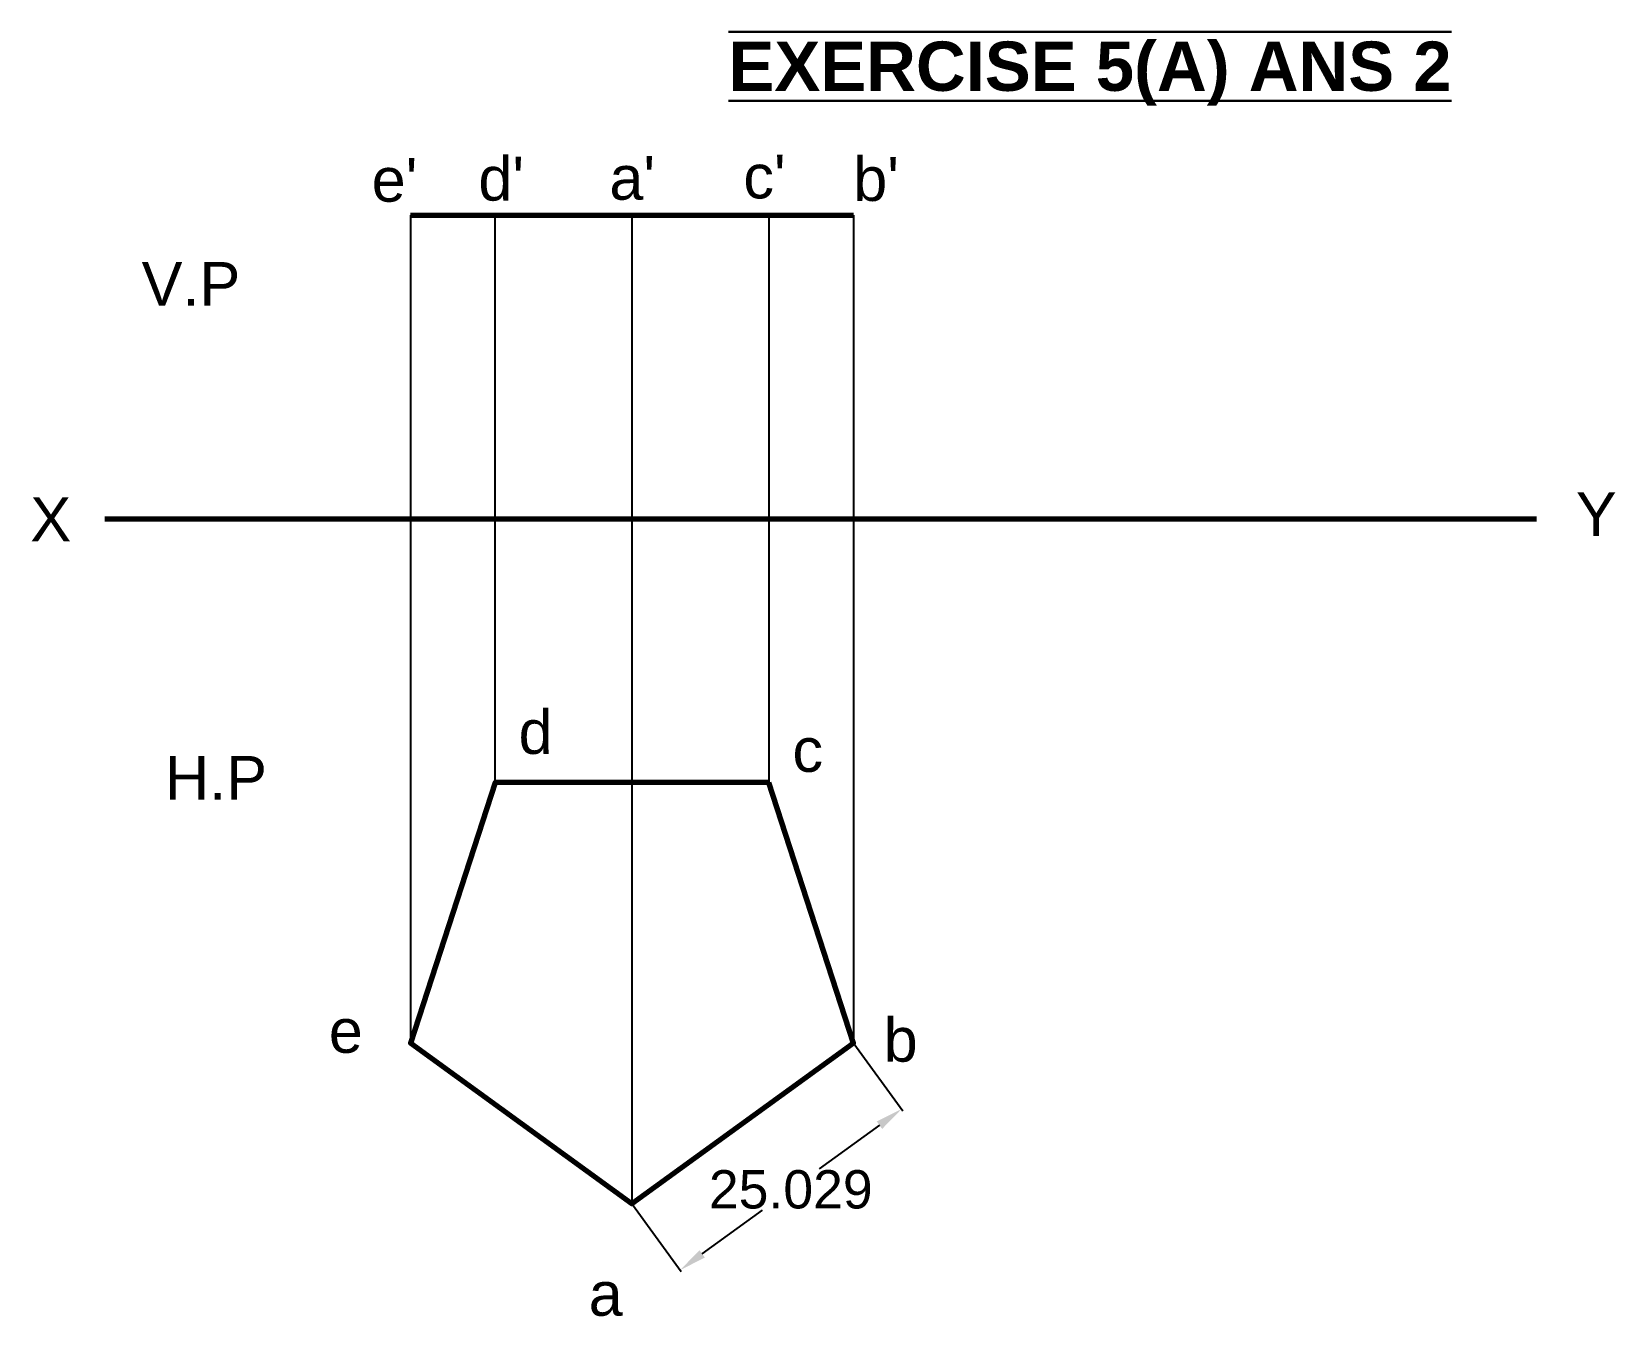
# Model space of a CAD drawing. Header units: millimetres. Extents: x -4 to 140, y 54 to 171.
import ezdxf

# ---------------------------------------------------------------- set-up
doc = ezdxf.new("R2010")
doc.units = ezdxf.units.MM
doc.layers.add('thick continuous', color=7, linetype='Continuous', lineweight=30)
doc.styles.get("Standard").update_dxf_attribs({"font": 'arial.ttf'})
doc.dimstyles.get("Standard").update_dxf_attribs({"dimtxt": 2.5, "dimasz": 2.5, "dimexe": 0.18, "dimexo": 0.0625, "dimgap": 0.09, "dimtad": 0, "dimtih": 1, "dimtoh": 1, "dimdec": 1, "dimzin": 0, "dimdsep": 46, "dimtxsty": 'Standard', "dimcen": 0.09, "dimadec": 0, "dimazin": 0, "dimtfac": 1, "dimtdec": 1, "dimtofl": 0, "dimtmove": 0, "dimatfit": 3, "dimfxl": 1, "dimtolj": 1, "dimtzin": 0, "dimarcsym": 0})

# ---------------------------------------------------------------- blocks, each defined once
blk = doc.blocks.new('*D14')
at = {"layer": 'Defpoints', "color": 0, "transparency": 16777216}
for p in [(70.62, 78.79), (75, 72.76), (50.39, 64.1)]:
    blk.add_point(p, dxfattribs=at)
at = {"layer": 'thick continuous', "color": 0, "lineweight": -2, "transparency": 16777216}
for p, q in [((70.66, 78.74), (75.11, 72.61)), ((72.98, 71.29), (67.47, 67.29)), ((50.43, 64.05), (54.88, 57.92)), ((56.8, 59.53), (62.31, 63.53))]:
    blk.add_line(p, q, dxfattribs=at)
at = {"layer": 'thick continuous', "color": 0, "transparency": 16777216}
for points in [[(72.74, 71.63), (73.23, 70.95), (75, 72.76)], [(56.56, 59.87), (57.05, 59.2), (54.78, 58.06)]]:
    blk.add_solid(points, dxfattribs=at)
at = {"layer": 'thick continuous', "color": 0, "lineweight": -3, "transparency": 16777216, "insert": (64.89, 65.41), "char_height": 2.5, "width": 13.5684, "attachment_point": 5}
blk.add_mtext('\\A1;{\\H1.4x;25.029}', dxfattribs=at)

msp = doc.modelspace()

# ---------------------------------------------------------------- linework, layer by layer
at = {"layer": 'thick continuous', "lineweight": 70}
for p, q in [((30.17, 154.39), (70.62, 154.39)), ((2.28, 126.66), (132.98, 126.66))]:
    msp.add_line(p, q, dxfattribs=at)
at = {"layer": 'thick continuous', "lineweight": -3}
for p, q in [((30.17, 154.39), (30.17, 78.79)), ((37.89, 102.57), (37.89, 154.39)), ((50.39, 154.39), (50.39, 64.1)), ((62.89, 154.39), (62.89, 102.57)), ((70.62, 154.39), (70.62, 78.79))]:
    msp.add_line(p, q, dxfattribs=at)
at = {"layer": 'thick continuous', "lineweight": 70}
msp.add_lwpolyline([(62.89, 102.57), (37.89, 102.57), (30.17, 78.79), (50.39, 64.1), (70.62, 78.79)], close=True, dxfattribs=at)

# ---------------------------------------------------------------- texts
at = {"layer": 'thick continuous', "attachment_point": 1}
for s, width, insert, char_height in [('{\\fArial|b1|i0|c0|p34;\\L\\OEXERCISE 5(A) ANS 2}', 177.3248, (59.2, 170.23), 4.5), ("e'", 12.4627, (26.63, 159.61), 4), ("d'", 12.4627, (36.37, 159.71), 4), ("a'", 12.4627, (48.33, 159.79), 4), ("c'", 12.4627, (60.56, 159.91), 4), ("b'", 12.4627, (70.59, 159.68), 4), ('V.P', 12.4627, (5.63, 150.1), 4), ('Y', 12.4627, (136.56, 129.08), 4), ('X', 12.4627, (-4.53, 128.61), 4), ('d', 12.4627, (40.04, 109.19), 4), ('c', 12.4627, (65.04, 107.55), 4), ('H.P', 12.4627, (7.76, 105), 4), ('e', 12.4627, (22.72, 81.9), 4), ('b', 12.4627, (73.37, 81.09), 4), ('a', 12.4627, (46.44, 57.89), 4)]:
    msp.add_mtext_dynamic_manual_height_columns(s, width=width, gutter_width=12.5, heights=[0], dxfattribs=dict(at, insert=insert, char_height=char_height))

# ---------------------------------------------------------------- dimensions: what is measured, and where the dimension line sits
at = {"layer": 'thick continuous', "lineweight": -3}
dim = msp.add_aligned_dim(p1=(50.39, 64.1), p2=(70.62, 78.79), distance=-7.46, text='{\\H1.4x;<>29}', dimstyle='Standard', dxfattribs=at)
dim.commit()
dim.dimension.update_dxf_attribs({"geometry": '*D14', "text_midpoint": (64.89, 65.41)})

doc.saveas('drawing.dxf')
